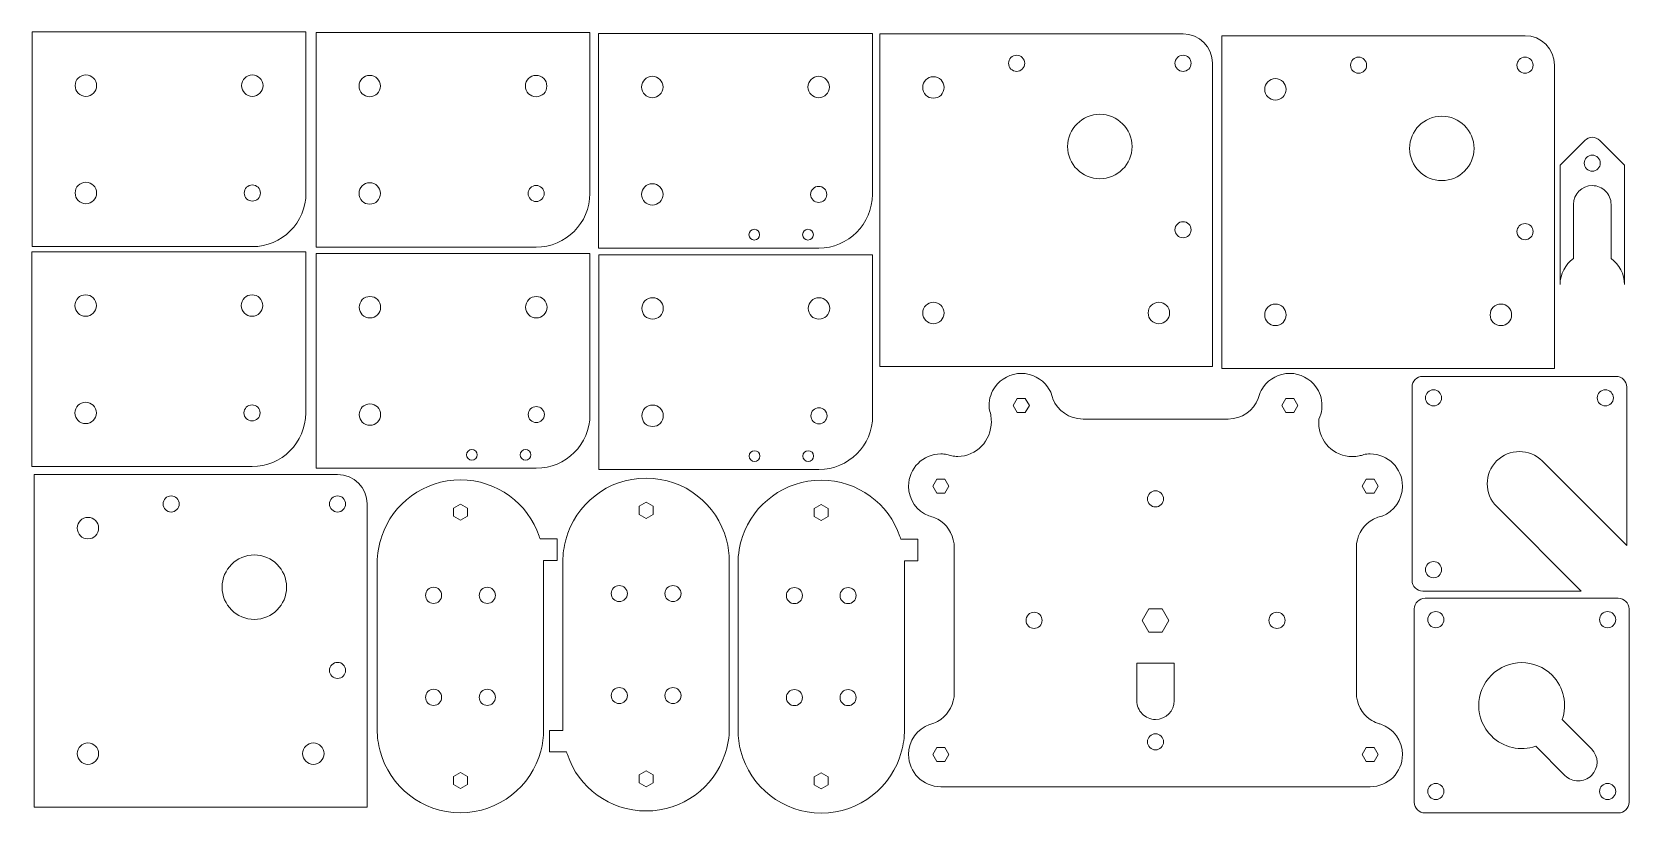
# Model space of a CAD drawing. Header units: inches. Extents: x 1 to 299, y -147 to -2.
import ezdxf

# ---------------------------------------------------------------- set-up
doc = ezdxf.new("R2010")
doc.units = ezdxf.units.IN
doc.header["$MEASUREMENT"] = 0
doc.layers.add('Layer 1', color=7, linetype='Continuous')

# ---------------------------------------------------------------- blocks, each defined once
blk = doc.blocks.new('block 2')
at = {"layer": 'Layer 1', "lineweight": 0}
for points in [[(186.35, -69.9), (184.85, -69.9), (184.1, -71.2), (184.85, -72.5), (186.35, -72.5), (187.1, -71.2), (186.35, -69.9)], [(236.36, -69.9), (234.86, -69.9), (234.11, -71.2), (234.86, -72.5), (236.36, -72.5), (237.11, -71.2), (236.36, -69.9)], [(171.36, -84.9), (169.85, -84.9), (169.1, -86.2), (169.85, -87.5), (171.36, -87.5), (172.1, -86.2), (171.36, -84.9)], [(251.35, -84.9), (249.85, -84.9), (249.1, -86.2), (249.85, -87.5), (251.35, -87.5), (252.1, -86.2), (251.35, -84.9)], [(209.35, -109.04), (211.85, -109.04), (213.1, -111.2), (211.85, -113.37), (209.35, -113.37), (208.1, -111.2), (209.35, -109.04)], [(171.36, -134.9), (169.86, -134.9), (169.11, -136.21), (169.86, -137.5), (171.36, -137.5), (172.1, -136.21), (171.36, -134.9)], [(251.35, -134.9), (249.85, -134.9), (249.1, -136.21), (249.85, -137.5), (251.35, -137.5), (252.1, -136.21), (251.35, -134.9)]]:
    blk.add_lwpolyline(points, dxfattribs=at)
for points, knots in [([(252.57, -130.53), (252.35, -130.48), (252.15, -130.42), (251.95, -130.35), (251.47, -130.19), (251.02, -129.96), (250.6, -129.67), (249.05, -128.6), (248.02, -126.75), (248.02, -124.66), (248.02, -124.66), (248.02, -97.66), (248.02, -97.66), (248.02, -95.61), (249.04, -93.81), (250.6, -92.72), (250.98, -92.47), (251.38, -92.25), (251.8, -92.08), (252.12, -91.96), (252.45, -91.85), (252.79, -91.79), (252.8, -91.78), (252.8, -91.78), (252.81, -91.78), (255.03, -90.91), (256.61, -88.74), (256.61, -86.2), (256.61, -82.89), (253.92, -80.2), (250.6, -80.2), (250.19, -80.2), (249.79, -80.24), (249.39, -80.33), (249.12, -80.43), (248.83, -80.51), (248.53, -80.57), (248.53, -80.57), (248.52, -80.57), (248.52, -80.57), (248.12, -80.66), (247.7, -80.7), (247.27, -80.7), (243.81, -80.7), (241.02, -77.89), (241.02, -74.43), (241.02, -74.18), (241.03, -73.94), (241.06, -73.7), (241.32, -73.13), (241.5, -72.51), (241.57, -71.85), (241.59, -71.64), (241.61, -71.42), (241.61, -71.2), (241.61, -69.89), (241.19, -68.68), (240.48, -67.7), (239.39, -66.19), (237.61, -65.2), (235.6, -65.2), (233.6, -65.2), (231.82, -66.19), (230.74, -67.7), (230.42, -68.14), (230.16, -68.62), (229.97, -69.14), (229.92, -69.39), (229.84, -69.64), (229.75, -69.88), (228.92, -72.11), (226.71, -73.7), (224.11, -73.7), (224.11, -73.7), (197.11, -73.7), (197.11, -73.7), (194.52, -73.7), (192.31, -72.12), (191.47, -69.92), (191.47, -69.91), (191.47, -69.91), (191.47, -69.91), (191.37, -69.65), (191.29, -69.38), (191.23, -69.1), (191.23, -69.1), (191.23, -69.1), (191.23, -69.09), (191.04, -68.59), (190.78, -68.13), (190.48, -67.7), (189.39, -66.19), (187.61, -65.2), (185.61, -65.2), (183.6, -65.2), (181.82, -66.19), (180.73, -67.7), (180.02, -68.68), (179.6, -69.89), (179.6, -71.2), (179.6, -71.47), (179.62, -71.72), (179.66, -71.98), (179.8, -72.38), (179.89, -72.79), (179.95, -73.22), (180, -73.53), (180.02, -73.84), (180.02, -74.16), (180.02, -77.75), (177.22, -80.66), (173.77, -80.66), (173.38, -80.66), (173, -80.63), (172.63, -80.55), (172.33, -80.5), (172.04, -80.42), (171.76, -80.31), (171.39, -80.24), (171, -80.2), (170.61, -80.2), (167.29, -80.2), (164.6, -82.89), (164.6, -86.2), (164.6, -88.72), (166.15, -90.87), (168.35, -91.76), (168.74, -91.83), (169.11, -91.94), (169.47, -92.09), (169.87, -92.26), (170.25, -92.47), (170.61, -92.73), (172.12, -93.81), (173.11, -95.63), (173.11, -97.68), (173.11, -97.68), (173.11, -124.7), (173.11, -124.7), (173.11, -126.75), (172.12, -128.55), (170.61, -129.64), (170.2, -129.93), (169.75, -130.17), (169.28, -130.35), (169.04, -130.44), (168.79, -130.51), (168.53, -130.57), (166.24, -131.41), (164.6, -133.62), (164.6, -136.2), (164.6, -139.51), (167.29, -142.2), (170.61, -142.2), (170.61, -142.2), (250.6, -142.2), (250.6, -142.2), (253.92, -142.2), (256.61, -139.51), (256.61, -136.2), (256.61, -133.57), (254.92, -131.34), (252.57, -130.53)], [0, 0, 0, 0, 1, 1, 1, 2, 2, 2, 3, 3, 3, 4, 4, 4, 5, 5, 5, 6, 6, 6, 7, 7, 7, 8, 8, 8, 9, 9, 9, 10, 10, 10, 11, 11, 11, 12, 12, 12, 13, 13, 13, 14, 14, 14, 15, 15, 15, 16, 16, 16, 17, 17, 17, 18, 18, 18, 19, 19, 19, 20, 20, 20, 21, 21, 21, 22, 22, 22, 23, 23, 23, 24, 24, 24, 25, 25, 25, 26, 26, 26, 27, 27, 27, 28, 28, 28, 29, 29, 29, 30, 30, 30, 31, 31, 31, 32, 32, 32, 33, 33, 33, 34, 34, 34, 35, 35, 35, 36, 36, 36, 37, 37, 37, 38, 38, 38, 39, 39, 39, 40, 40, 40, 41, 41, 41, 42, 42, 42, 43, 43, 43, 44, 44, 44, 45, 45, 45, 46, 46, 46, 47, 47, 47, 48, 48, 48, 49, 49, 49, 50, 50, 50, 51, 51, 51, 52, 52, 52, 53, 53, 53, 54, 54, 54, 54]), ([(211.67, -87.52), (211.08, -86.93), (210.13, -86.93), (209.55, -87.52), (208.96, -88.1), (208.96, -89.05), (209.55, -89.64), (210.13, -90.22), (211.08, -90.22), (211.67, -89.64), (212.25, -89.05), (212.25, -88.1), (211.67, -87.52)], [0, 0, 0, 0, 1, 1, 1, 2, 2, 2, 3, 3, 3, 4, 4, 4, 4]), ([(189.04, -112.26), (188.45, -112.85), (187.5, -112.85), (186.92, -112.26), (186.33, -111.68), (186.33, -110.73), (186.92, -110.14), (187.5, -109.56), (188.45, -109.56), (189.04, -110.14), (189.62, -110.73), (189.62, -111.68), (189.04, -112.26)], [0, 0, 0, 0, 1, 1, 1, 2, 2, 2, 3, 3, 3, 4, 4, 4, 4]), ([(234.29, -110.14), (233.71, -109.56), (232.76, -109.56), (232.17, -110.14), (231.59, -110.73), (231.59, -111.68), (232.17, -112.26), (232.76, -112.85), (233.71, -112.85), (234.29, -112.26), (234.88, -111.68), (234.88, -110.73), (234.29, -110.14)], [0, 0, 0, 0, 1, 1, 1, 2, 2, 2, 3, 3, 3, 4, 4, 4, 4]), ([(211.11, -119.2), (211.11, -119.2), (207.11, -119.2), (207.11, -119.2), (207.11, -119.2), (207.11, -126.16), (207.11, -126.16), (207.11, -127.13), (207.5, -128), (208.13, -128.63), (208.77, -129.27), (209.64, -129.66), (210.61, -129.66), (212.54, -129.66), (214.11, -128.09), (214.11, -126.16), (214.11, -126.16), (214.11, -119.2), (214.11, -119.2), (214.11, -119.2), (211.11, -119.2), (211.11, -119.2)], [0, 0, 0, 0, 1, 1, 1, 2, 2, 2, 3, 3, 3, 4, 4, 4, 5, 5, 5, 6, 6, 6, 7, 7, 7, 7]), ([(211.67, -132.77), (211.08, -132.18), (210.13, -132.18), (209.55, -132.77), (208.96, -133.36), (208.96, -134.3), (209.55, -134.89), (210.13, -135.48), (211.08, -135.48), (211.67, -134.89), (212.25, -134.3), (212.25, -133.36), (211.67, -132.77)], [0, 0, 0, 0, 1, 1, 1, 2, 2, 2, 3, 3, 3, 4, 4, 4, 4])]:
    blk.add_open_spline(points, degree=3, knots=knots, dxfattribs=at)

msp = doc.modelspace()

# ---------------------------------------------------------------- linework, layer by layer
at = {"layer": 'Layer 1', "lineweight": 0}
for points in [[(117.01, -91.46), (115.71, -92.21), (114.41, -91.46), (114.41, -89.96), (115.71, -89.21), (117.01, -89.96), (117.01, -91.46)], [(79.82, -90.29), (81.12, -89.54), (82.42, -90.29), (82.42, -91.79), (81.12, -92.54), (79.82, -91.79), (79.82, -90.29)], [(147.03, -90.34), (148.33, -89.59), (149.63, -90.34), (149.63, -91.84), (148.33, -92.59), (147.03, -91.84), (147.03, -90.34)], [(79.82, -140.29), (81.12, -139.54), (82.42, -140.29), (82.42, -141.79), (81.12, -142.54), (79.82, -141.79), (79.82, -140.29)], [(117.01, -141.46), (115.71, -142.21), (114.41, -141.46), (114.41, -139.96), (115.71, -139.21), (117.01, -139.96), (117.01, -141.46)], [(147.03, -140.34), (148.33, -139.59), (149.63, -140.34), (149.63, -141.84), (148.33, -142.59), (147.03, -141.84), (147.03, -140.34)]]:
    msp.add_lwpolyline(points, dxfattribs=at)
for points, knots in [([(52.34, -1.6), (52.34, -1.6), (52.34, -31.6), (52.34, -31.6), (52.34, -37.12), (47.87, -41.59), (42.35, -41.59), (42.35, -41.59), (1.35, -41.59), (1.35, -41.59), (1.35, -41.59), (1.35, -1.6), (1.35, -1.6), (1.35, -1.6), (52.34, -1.6), (52.34, -1.6)], [0, 0, 0, 0, 1, 1, 1, 2, 2, 2, 3, 3, 3, 4, 4, 4, 5, 5, 5, 5]), ([(105.22, -1.69), (105.22, -1.69), (105.22, -31.69), (105.22, -31.69), (105.22, -37.21), (100.74, -41.68), (95.22, -41.68), (95.22, -41.68), (54.22, -41.68), (54.22, -41.68), (54.22, -41.68), (54.22, -1.69), (54.22, -1.69), (54.22, -1.69), (105.22, -1.69), (105.22, -1.69)], [0, 0, 0, 0, 1, 1, 1, 2, 2, 2, 3, 3, 3, 4, 4, 4, 5, 5, 5, 5]), ([(157.86, -1.86), (157.86, -1.86), (157.86, -31.86), (157.86, -31.86), (157.86, -37.38), (153.38, -41.86), (147.86, -41.86), (147.86, -41.86), (106.86, -41.86), (106.86, -41.86), (106.86, -41.86), (106.86, -1.86), (106.86, -1.86), (106.86, -1.86), (157.86, -1.86), (157.86, -1.86)], [0, 0, 0, 0, 1, 1, 1, 2, 2, 2, 3, 3, 3, 4, 4, 4, 5, 5, 5, 5]), ([(221.23, -7.44), (221.23, -7.44), (221.23, -63.94), (221.23, -63.94), (221.23, -63.94), (159.23, -63.94), (159.23, -63.94), (159.23, -63.94), (159.23, -1.94), (159.23, -1.94), (159.23, -1.94), (215.73, -1.94), (215.73, -1.94), (218.77, -1.94), (221.23, -4.4), (221.23, -7.44)], [0, 0, 0, 0, 1, 1, 1, 2, 2, 2, 3, 3, 3, 4, 4, 4, 5, 5, 5, 5]), ([(284.94, -7.79), (284.94, -7.79), (284.94, -64.29), (284.94, -64.29), (284.94, -64.29), (222.94, -64.29), (222.94, -64.29), (222.94, -64.29), (222.94, -2.29), (222.94, -2.29), (222.94, -2.29), (279.44, -2.29), (279.44, -2.29), (282.48, -2.29), (284.94, -4.75), (284.94, -7.79)], [0, 0, 0, 0, 1, 1, 1, 2, 2, 2, 3, 3, 3, 4, 4, 4, 5, 5, 5, 5]), ([(186.23, -7.44), (186.23, -8.27), (185.56, -8.94), (184.73, -8.94), (183.91, -8.94), (183.23, -8.27), (183.23, -7.44), (183.23, -6.61), (183.91, -5.94), (184.73, -5.94), (185.56, -5.94), (186.23, -6.61), (186.23, -7.44)], [0, 0, 0, 0, 1, 1, 1, 2, 2, 2, 3, 3, 3, 4, 4, 4, 4]), ([(217.23, -7.44), (217.23, -8.27), (216.56, -8.94), (215.73, -8.94), (214.91, -8.94), (214.23, -8.27), (214.23, -7.44), (214.23, -6.61), (214.91, -5.94), (215.73, -5.94), (216.56, -5.94), (217.23, -6.61), (217.23, -7.44)], [0, 0, 0, 0, 1, 1, 1, 2, 2, 2, 3, 3, 3, 4, 4, 4, 4]), ([(249.94, -7.79), (249.94, -8.62), (249.27, -9.29), (248.44, -9.29), (247.61, -9.29), (246.94, -8.62), (246.94, -7.79), (246.94, -6.96), (247.61, -6.29), (248.44, -6.29), (249.27, -6.29), (249.94, -6.96), (249.94, -7.79)], [0, 0, 0, 0, 1, 1, 1, 2, 2, 2, 3, 3, 3, 4, 4, 4, 4]), ([(280.94, -7.79), (280.94, -8.62), (280.27, -9.29), (279.44, -9.29), (278.61, -9.29), (277.94, -8.62), (277.94, -7.79), (277.94, -6.96), (278.61, -6.29), (279.44, -6.29), (280.27, -6.29), (280.94, -6.96), (280.94, -7.79)], [0, 0, 0, 0, 1, 1, 1, 2, 2, 2, 3, 3, 3, 4, 4, 4, 4]), ([(13.34, -11.59), (13.34, -12.7), (12.45, -13.59), (11.34, -13.59), (10.24, -13.59), (9.34, -12.7), (9.34, -11.59), (9.34, -10.49), (10.24, -9.59), (11.34, -9.59), (12.45, -9.59), (13.34, -10.49), (13.34, -11.59)], [0, 0, 0, 0, 1, 1, 1, 2, 2, 2, 3, 3, 3, 4, 4, 4, 4]), ([(44.34, -11.59), (44.34, -12.7), (43.45, -13.59), (42.34, -13.59), (41.24, -13.59), (40.34, -12.7), (40.34, -11.59), (40.34, -10.49), (41.24, -9.59), (42.34, -9.59), (43.45, -9.59), (44.34, -10.49), (44.34, -11.59)], [0, 0, 0, 0, 1, 1, 1, 2, 2, 2, 3, 3, 3, 4, 4, 4, 4]), ([(66.22, -11.68), (66.22, -12.79), (65.32, -13.68), (64.22, -13.68), (63.11, -13.68), (62.22, -12.79), (62.22, -11.68), (62.22, -10.58), (63.11, -9.68), (64.22, -9.68), (65.32, -9.68), (66.22, -10.58), (66.22, -11.68)], [0, 0, 0, 0, 1, 1, 1, 2, 2, 2, 3, 3, 3, 4, 4, 4, 4]), ([(97.22, -11.68), (97.22, -12.79), (96.32, -13.68), (95.22, -13.68), (94.11, -13.68), (93.22, -12.79), (93.22, -11.68), (93.22, -10.58), (94.11, -9.68), (95.22, -9.68), (96.32, -9.68), (97.22, -10.58), (97.22, -11.68)], [0, 0, 0, 0, 1, 1, 1, 2, 2, 2, 3, 3, 3, 4, 4, 4, 4]), ([(118.86, -11.86), (118.86, -12.97), (117.96, -13.86), (116.86, -13.86), (115.75, -13.86), (114.86, -12.97), (114.86, -11.86), (114.86, -10.76), (115.75, -9.86), (116.86, -9.86), (117.96, -9.86), (118.86, -10.76), (118.86, -11.86)], [0, 0, 0, 0, 1, 1, 1, 2, 2, 2, 3, 3, 3, 4, 4, 4, 4]), ([(149.86, -11.86), (149.86, -12.97), (148.96, -13.86), (147.86, -13.86), (146.75, -13.86), (145.86, -12.97), (145.86, -11.86), (145.86, -10.76), (146.75, -9.86), (147.86, -9.86), (148.96, -9.86), (149.86, -10.76), (149.86, -11.86)], [0, 0, 0, 0, 1, 1, 1, 2, 2, 2, 3, 3, 3, 4, 4, 4, 4]), ([(171.23, -11.94), (171.23, -13.04), (170.34, -13.94), (169.23, -13.94), (168.13, -13.94), (167.23, -13.04), (167.23, -11.94), (167.23, -10.83), (168.13, -9.94), (169.23, -9.94), (170.34, -9.94), (171.23, -10.83), (171.23, -11.94)], [0, 0, 0, 0, 1, 1, 1, 2, 2, 2, 3, 3, 3, 4, 4, 4, 4]), ([(234.94, -12.29), (234.94, -13.4), (234.05, -14.29), (232.94, -14.29), (231.84, -14.29), (230.94, -13.4), (230.94, -12.29), (230.94, -11.19), (231.84, -10.29), (232.94, -10.29), (234.05, -10.29), (234.94, -11.19), (234.94, -12.29)], [0, 0, 0, 0, 1, 1, 1, 2, 2, 2, 3, 3, 3, 4, 4, 4, 4]), ([(206.23, -22.94), (206.23, -26.25), (203.55, -28.94), (200.23, -28.94), (196.92, -28.94), (194.23, -26.25), (194.23, -22.94), (194.23, -19.63), (196.92, -16.94), (200.23, -16.94), (203.55, -16.94), (206.23, -19.63), (206.23, -22.94)], [0, 0, 0, 0, 1, 1, 1, 2, 2, 2, 3, 3, 3, 4, 4, 4, 4]), ([(269.94, -23.29), (269.94, -26.61), (267.25, -29.29), (263.94, -29.29), (260.63, -29.29), (257.94, -26.61), (257.94, -23.29), (257.94, -19.98), (260.63, -17.29), (263.94, -17.29), (267.25, -17.29), (269.94, -19.98), (269.94, -23.29)], [0, 0, 0, 0, 1, 1, 1, 2, 2, 2, 3, 3, 3, 4, 4, 4, 4]), ([(288.47, -43.8), (288.47, -43.8), (288.47, -33.72), (288.47, -33.72), (288.47, -31.78), (290.04, -30.22), (291.97, -30.22), (292.94, -30.22), (293.81, -30.61), (294.45, -31.24), (295.08, -31.87), (295.47, -32.75), (295.47, -33.72), (295.47, -33.72), (295.47, -43.8), (295.47, -43.8), (296.99, -44.89), (297.97, -46.66), (297.97, -48.67), (297.97, -48.67), (297.97, -26.39), (297.97, -26.39), (297.97, -26.39), (293.39, -21.8), (293.39, -21.8), (292.6, -21.02), (291.33, -21.02), (290.56, -21.8), (290.56, -21.8), (285.97, -26.39), (285.97, -26.39), (285.97, -26.39), (285.97, -48.67), (285.97, -48.67), (285.97, -46.66), (286.96, -44.89), (288.47, -43.8)], [0, 0, 0, 0, 1, 1, 1, 2, 2, 2, 3, 3, 3, 4, 4, 4, 5, 5, 5, 6, 6, 6, 7, 7, 7, 8, 8, 8, 9, 9, 9, 10, 10, 10, 11, 11, 11, 12, 12, 12, 12]), ([(290.91, -24.98), (291.49, -24.4), (292.44, -24.4), (293.03, -24.98), (293.61, -25.57), (293.61, -26.52), (293.03, -27.1), (292.44, -27.69), (291.49, -27.69), (290.91, -27.1), (290.32, -26.52), (290.32, -25.57), (290.91, -24.98)], [0, 0, 0, 0, 1, 1, 1, 2, 2, 2, 3, 3, 3, 4, 4, 4, 4]), ([(13.34, -31.59), (13.34, -32.7), (12.45, -33.59), (11.34, -33.59), (10.24, -33.59), (9.34, -32.7), (9.34, -31.59), (9.34, -30.49), (10.24, -29.59), (11.34, -29.59), (12.45, -29.59), (13.34, -30.49), (13.34, -31.59)], [0, 0, 0, 0, 1, 1, 1, 2, 2, 2, 3, 3, 3, 4, 4, 4, 4]), ([(66.22, -31.68), (66.22, -32.79), (65.32, -33.68), (64.22, -33.68), (63.11, -33.68), (62.22, -32.79), (62.22, -31.68), (62.22, -30.58), (63.11, -29.68), (64.22, -29.68), (65.32, -29.68), (66.22, -30.58), (66.22, -31.68)], [0, 0, 0, 0, 1, 1, 1, 2, 2, 2, 3, 3, 3, 4, 4, 4, 4]), ([(43.85, -31.6), (43.85, -32.42), (43.17, -33.1), (42.35, -33.1), (41.52, -33.1), (40.85, -32.42), (40.85, -31.6), (40.85, -30.77), (41.52, -30.1), (42.35, -30.1), (43.17, -30.1), (43.85, -30.77), (43.85, -31.6)], [0, 0, 0, 0, 1, 1, 1, 2, 2, 2, 3, 3, 3, 4, 4, 4, 4]), ([(96.72, -31.69), (96.72, -32.51), (96.05, -33.19), (95.22, -33.19), (94.39, -33.19), (93.72, -32.51), (93.72, -31.69), (93.72, -30.86), (94.39, -30.19), (95.22, -30.19), (96.05, -30.19), (96.72, -30.86), (96.72, -31.69)], [0, 0, 0, 0, 1, 1, 1, 2, 2, 2, 3, 3, 3, 4, 4, 4, 4]), ([(118.86, -31.86), (118.86, -32.97), (117.96, -33.86), (116.86, -33.86), (115.75, -33.86), (114.86, -32.97), (114.86, -31.86), (114.86, -30.76), (115.75, -29.86), (116.86, -29.86), (117.96, -29.86), (118.86, -30.76), (118.86, -31.86)], [0, 0, 0, 0, 1, 1, 1, 2, 2, 2, 3, 3, 3, 4, 4, 4, 4]), ([(149.36, -31.86), (149.36, -32.69), (148.69, -33.36), (147.86, -33.36), (147.03, -33.36), (146.36, -32.69), (146.36, -31.86), (146.36, -31.03), (147.03, -30.36), (147.86, -30.36), (148.69, -30.36), (149.36, -31.03), (149.36, -31.86)], [0, 0, 0, 0, 1, 1, 1, 2, 2, 2, 3, 3, 3, 4, 4, 4, 4]), ([(134.86, -39.36), (134.86, -39.92), (135.3, -40.36), (135.86, -40.36), (136.41, -40.36), (136.86, -39.92), (136.86, -39.36), (136.86, -38.81), (136.41, -38.36), (135.86, -38.36), (135.3, -38.36), (134.86, -38.81), (134.86, -39.36)], [0, 0, 0, 0, 1, 1, 1, 2, 2, 2, 3, 3, 3, 4, 4, 4, 4]), ([(144.86, -39.36), (144.86, -39.92), (145.3, -40.36), (145.86, -40.36), (146.41, -40.36), (146.86, -39.92), (146.86, -39.36), (146.86, -38.81), (146.41, -38.36), (145.86, -38.36), (145.3, -38.36), (144.86, -38.81), (144.86, -39.36)], [0, 0, 0, 0, 1, 1, 1, 2, 2, 2, 3, 3, 3, 4, 4, 4, 4]), ([(217.23, -38.44), (217.23, -39.27), (216.56, -39.94), (215.73, -39.94), (214.91, -39.94), (214.23, -39.27), (214.23, -38.44), (214.23, -37.61), (214.91, -36.94), (215.73, -36.94), (216.56, -36.94), (217.23, -37.61), (217.23, -38.44)], [0, 0, 0, 0, 1, 1, 1, 2, 2, 2, 3, 3, 3, 4, 4, 4, 4]), ([(280.94, -38.79), (280.94, -39.62), (280.27, -40.29), (279.44, -40.29), (278.61, -40.29), (277.94, -39.62), (277.94, -38.79), (277.94, -37.96), (278.61, -37.29), (279.44, -37.29), (280.27, -37.29), (280.94, -37.96), (280.94, -38.79)], [0, 0, 0, 0, 1, 1, 1, 2, 2, 2, 3, 3, 3, 4, 4, 4, 4]), ([(52.29, -42.56), (52.29, -42.56), (52.29, -72.56), (52.29, -72.56), (52.29, -78.08), (47.81, -82.56), (42.29, -82.56), (42.29, -82.56), (1.29, -82.56), (1.29, -82.56), (1.29, -82.56), (1.29, -42.56), (1.29, -42.56), (1.29, -42.56), (52.29, -42.56), (52.29, -42.56)], [0, 0, 0, 0, 1, 1, 1, 2, 2, 2, 3, 3, 3, 4, 4, 4, 5, 5, 5, 5]), ([(105.25, -42.87), (105.25, -42.87), (105.25, -72.87), (105.25, -72.87), (105.25, -78.39), (100.78, -82.87), (95.25, -82.87), (95.25, -82.87), (54.25, -82.87), (54.25, -82.87), (54.25, -82.87), (54.25, -42.87), (54.25, -42.87), (54.25, -42.87), (105.25, -42.87), (105.25, -42.87)], [0, 0, 0, 0, 1, 1, 1, 2, 2, 2, 3, 3, 3, 4, 4, 4, 5, 5, 5, 5]), ([(157.91, -43.1), (157.91, -43.1), (157.91, -73.1), (157.91, -73.1), (157.91, -78.62), (153.43, -83.1), (147.91, -83.1), (147.91, -83.1), (106.91, -83.1), (106.91, -83.1), (106.91, -83.1), (106.91, -43.1), (106.91, -43.1), (106.91, -43.1), (157.91, -43.1), (157.91, -43.1)], [0, 0, 0, 0, 1, 1, 1, 2, 2, 2, 3, 3, 3, 4, 4, 4, 5, 5, 5, 5]), ([(13.29, -52.56), (13.29, -53.66), (12.39, -54.56), (11.29, -54.56), (10.18, -54.56), (9.29, -53.66), (9.29, -52.56), (9.29, -51.45), (10.18, -50.56), (11.29, -50.56), (12.39, -50.56), (13.29, -51.45), (13.29, -52.56)], [0, 0, 0, 0, 1, 1, 1, 2, 2, 2, 3, 3, 3, 4, 4, 4, 4]), ([(44.29, -52.56), (44.29, -53.66), (43.39, -54.56), (42.29, -54.56), (41.18, -54.56), (40.29, -53.66), (40.29, -52.56), (40.29, -51.45), (41.18, -50.56), (42.29, -50.56), (43.39, -50.56), (44.29, -51.45), (44.29, -52.56)], [0, 0, 0, 0, 1, 1, 1, 2, 2, 2, 3, 3, 3, 4, 4, 4, 4]), ([(66.25, -52.87), (66.25, -53.97), (65.36, -54.87), (64.25, -54.87), (63.15, -54.87), (62.25, -53.97), (62.25, -52.87), (62.25, -51.76), (63.15, -50.87), (64.25, -50.87), (65.36, -50.87), (66.25, -51.76), (66.25, -52.87)], [0, 0, 0, 0, 1, 1, 1, 2, 2, 2, 3, 3, 3, 4, 4, 4, 4]), ([(97.25, -52.87), (97.25, -53.97), (96.36, -54.87), (95.25, -54.87), (94.15, -54.87), (93.25, -53.97), (93.25, -52.87), (93.25, -51.76), (94.15, -50.87), (95.25, -50.87), (96.36, -50.87), (97.25, -51.76), (97.25, -52.87)], [0, 0, 0, 0, 1, 1, 1, 2, 2, 2, 3, 3, 3, 4, 4, 4, 4]), ([(118.91, -53.1), (118.91, -54.2), (118.01, -55.1), (116.91, -55.1), (115.8, -55.1), (114.91, -54.2), (114.91, -53.1), (114.91, -51.99), (115.8, -51.1), (116.91, -51.1), (118.01, -51.1), (118.91, -51.99), (118.91, -53.1)], [0, 0, 0, 0, 1, 1, 1, 2, 2, 2, 3, 3, 3, 4, 4, 4, 4]), ([(149.91, -53.1), (149.91, -54.2), (149.01, -55.1), (147.91, -55.1), (146.8, -55.1), (145.91, -54.2), (145.91, -53.1), (145.91, -51.99), (146.8, -51.1), (147.91, -51.1), (149.01, -51.1), (149.91, -51.99), (149.91, -53.1)], [0, 0, 0, 0, 1, 1, 1, 2, 2, 2, 3, 3, 3, 4, 4, 4, 4]), ([(171.23, -53.94), (171.23, -55.04), (170.34, -55.94), (169.23, -55.94), (168.13, -55.94), (167.23, -55.04), (167.23, -53.94), (167.23, -52.84), (168.13, -51.94), (169.23, -51.94), (170.34, -51.94), (171.23, -52.84), (171.23, -53.94)], [0, 0, 0, 0, 1, 1, 1, 2, 2, 2, 3, 3, 3, 4, 4, 4, 4]), ([(213.23, -53.94), (213.23, -55.04), (212.34, -55.94), (211.23, -55.94), (210.13, -55.94), (209.23, -55.04), (209.23, -53.94), (209.23, -52.84), (210.13, -51.94), (211.23, -51.94), (212.34, -51.94), (213.23, -52.84), (213.23, -53.94)], [0, 0, 0, 0, 1, 1, 1, 2, 2, 2, 3, 3, 3, 4, 4, 4, 4]), ([(234.94, -54.29), (234.94, -55.4), (234.05, -56.29), (232.94, -56.29), (231.84, -56.29), (230.94, -55.4), (230.94, -54.29), (230.94, -53.19), (231.84, -52.29), (232.94, -52.29), (234.05, -52.29), (234.94, -53.19), (234.94, -54.29)], [0, 0, 0, 0, 1, 1, 1, 2, 2, 2, 3, 3, 3, 4, 4, 4, 4]), ([(276.94, -54.29), (276.94, -55.4), (276.05, -56.29), (274.94, -56.29), (273.84, -56.29), (272.94, -55.4), (272.94, -54.29), (272.94, -53.19), (273.84, -52.29), (274.94, -52.29), (276.05, -52.29), (276.94, -53.19), (276.94, -54.29)], [0, 0, 0, 0, 1, 1, 1, 2, 2, 2, 3, 3, 3, 4, 4, 4, 4]), ([(296.4, -65.76), (296.4, -65.76), (260.4, -65.76), (260.4, -65.76), (259.29, -65.76), (258.4, -66.65), (258.4, -67.75), (258.4, -67.75), (258.4, -103.76), (258.4, -103.76), (258.4, -104.86), (259.29, -105.76), (260.4, -105.76), (260.4, -105.76), (289.91, -105.76), (289.91, -105.76), (289.91, -105.76), (274.16, -90), (274.16, -90), (271.81, -87.66), (271.81, -83.86), (274.15, -81.51), (276.5, -79.17), (280.3, -79.17), (282.64, -81.51), (282.64, -81.51), (298.4, -97.27), (298.4, -97.27), (298.4, -97.27), (298.4, -67.76), (298.4, -67.76), (298.4, -66.65), (297.5, -65.75), (296.4, -65.76)], [0, 0, 0, 0, 1, 1, 1, 2, 2, 2, 3, 3, 3, 4, 4, 4, 5, 5, 5, 6, 6, 6, 7, 7, 7, 8, 8, 8, 9, 9, 9, 10, 10, 10, 11, 11, 11, 11]), ([(263.9, -69.76), (263.9, -70.59), (263.23, -71.26), (262.4, -71.26), (261.57, -71.25), (260.9, -70.58), (260.9, -69.76), (260.9, -68.93), (261.57, -68.26), (262.4, -68.26), (263.23, -68.26), (263.9, -68.93), (263.9, -69.76)], [0, 0, 0, 0, 1, 1, 1, 2, 2, 2, 3, 3, 3, 4, 4, 4, 4]), ([(295.9, -69.76), (295.9, -70.59), (295.23, -71.26), (294.4, -71.26), (293.57, -71.26), (292.9, -70.58), (292.9, -69.76), (292.9, -68.93), (293.57, -68.26), (294.4, -68.26), (295.23, -68.26), (295.9, -68.93), (295.9, -69.76)], [0, 0, 0, 0, 1, 1, 1, 2, 2, 2, 3, 3, 3, 4, 4, 4, 4]), ([(13.29, -72.56), (13.29, -73.66), (12.39, -74.56), (11.29, -74.56), (10.18, -74.56), (9.29, -73.66), (9.29, -72.56), (9.29, -71.45), (10.18, -70.56), (11.29, -70.56), (12.39, -70.56), (13.29, -71.45), (13.29, -72.56)], [0, 0, 0, 0, 1, 1, 1, 2, 2, 2, 3, 3, 3, 4, 4, 4, 4]), ([(43.79, -72.56), (43.79, -73.38), (43.12, -74.06), (42.29, -74.06), (41.46, -74.06), (40.79, -73.38), (40.79, -72.56), (40.79, -71.73), (41.46, -71.06), (42.29, -71.06), (43.12, -71.06), (43.79, -71.73), (43.79, -72.56)], [0, 0, 0, 0, 1, 1, 1, 2, 2, 2, 3, 3, 3, 4, 4, 4, 4]), ([(66.25, -72.87), (66.25, -73.97), (65.36, -74.87), (64.25, -74.87), (63.15, -74.87), (62.25, -73.97), (62.25, -72.87), (62.25, -71.76), (63.15, -70.87), (64.25, -70.87), (65.36, -70.87), (66.25, -71.76), (66.25, -72.87)], [0, 0, 0, 0, 1, 1, 1, 2, 2, 2, 3, 3, 3, 4, 4, 4, 4]), ([(96.75, -72.87), (96.75, -73.7), (96.08, -74.37), (95.25, -74.37), (94.43, -74.37), (93.75, -73.7), (93.75, -72.87), (93.75, -72.04), (94.43, -71.37), (95.25, -71.37), (96.08, -71.37), (96.75, -72.04), (96.75, -72.87)], [0, 0, 0, 0, 1, 1, 1, 2, 2, 2, 3, 3, 3, 4, 4, 4, 4]), ([(118.91, -73.1), (118.91, -74.2), (118.01, -75.1), (116.91, -75.1), (115.8, -75.1), (114.91, -74.2), (114.91, -73.1), (114.91, -71.99), (115.8, -71.1), (116.91, -71.1), (118.01, -71.1), (118.91, -71.99), (118.91, -73.1)], [0, 0, 0, 0, 1, 1, 1, 2, 2, 2, 3, 3, 3, 4, 4, 4, 4]), ([(149.41, -73.1), (149.41, -73.93), (148.74, -74.6), (147.91, -74.6), (147.08, -74.6), (146.41, -73.93), (146.41, -73.1), (146.41, -72.27), (147.08, -71.6), (147.91, -71.6), (148.74, -71.6), (149.41, -72.27), (149.41, -73.1)], [0, 0, 0, 0, 1, 1, 1, 2, 2, 2, 3, 3, 3, 4, 4, 4, 4]), ([(82.25, -80.37), (82.25, -80.92), (82.7, -81.37), (83.25, -81.37), (83.8, -81.37), (84.25, -80.92), (84.25, -80.37), (84.25, -79.82), (83.8, -79.37), (83.25, -79.37), (82.7, -79.37), (82.25, -79.82), (82.25, -80.37)], [0, 0, 0, 0, 1, 1, 1, 2, 2, 2, 3, 3, 3, 4, 4, 4, 4]), ([(92.25, -80.37), (92.25, -80.92), (92.7, -81.37), (93.25, -81.37), (93.8, -81.37), (94.25, -80.92), (94.25, -80.37), (94.25, -79.82), (93.8, -79.37), (93.25, -79.37), (92.7, -79.37), (92.25, -79.82), (92.25, -80.37)], [0, 0, 0, 0, 1, 1, 1, 2, 2, 2, 3, 3, 3, 4, 4, 4, 4]), ([(134.91, -80.6), (134.91, -81.15), (135.35, -81.6), (135.91, -81.6), (136.46, -81.6), (136.91, -81.15), (136.91, -80.6), (136.91, -80.05), (136.46, -79.6), (135.91, -79.6), (135.35, -79.6), (134.91, -80.05), (134.91, -80.6)], [0, 0, 0, 0, 1, 1, 1, 2, 2, 2, 3, 3, 3, 4, 4, 4, 4]), ([(144.91, -80.6), (144.91, -81.15), (145.35, -81.6), (145.91, -81.6), (146.46, -81.6), (146.91, -81.15), (146.91, -80.6), (146.91, -80.05), (146.46, -79.6), (145.91, -79.6), (145.35, -79.6), (144.91, -80.05), (144.91, -80.6)], [0, 0, 0, 0, 1, 1, 1, 2, 2, 2, 3, 3, 3, 4, 4, 4, 4]), ([(63.72, -89.52), (63.72, -89.52), (63.72, -146.02), (63.72, -146.02), (63.72, -146.02), (1.72, -146.02), (1.72, -146.02), (1.72, -146.02), (1.72, -84.02), (1.72, -84.02), (1.72, -84.02), (58.22, -84.02), (58.22, -84.02), (61.26, -84.02), (63.72, -86.48), (63.72, -89.52)], [0, 0, 0, 0, 1, 1, 1, 2, 2, 2, 3, 3, 3, 4, 4, 4, 5, 5, 5, 5]), ([(81.12, -147.04), (73.94, -147.04), (67.91, -142.16), (66.14, -135.54), (65.8, -134.26), (65.62, -132.92), (65.62, -131.54), (65.62, -131.54), (65.62, -100.54), (65.62, -100.54), (65.62, -98.79), (65.91, -97.1), (66.45, -95.53), (68.53, -89.43), (74.31, -85.04), (81.12, -85.04), (87.93, -85.04), (93.71, -89.43), (95.79, -95.53), (95.85, -95.7), (95.9, -95.87), (95.96, -96.04), (95.96, -96.04), (99.12, -96.04), (99.12, -96.04), (99.12, -96.04), (99.12, -100.04), (99.12, -100.04), (99.12, -100.04), (96.61, -100.04), (96.61, -100.04), (96.62, -100.2), (96.62, -100.37), (96.62, -100.54), (96.62, -100.54), (96.62, -131.54), (96.62, -131.54), (96.62, -132.92), (96.44, -134.26), (96.1, -135.54), (94.33, -142.16), (88.3, -147.04), (81.12, -147.04)], [0, 0, 0, 0, 1, 1, 1, 2, 2, 2, 3, 3, 3, 4, 4, 4, 5, 5, 5, 6, 6, 6, 7, 7, 7, 8, 8, 8, 9, 9, 9, 10, 10, 10, 11, 11, 11, 12, 12, 12, 13, 13, 13, 14, 14, 14, 14]), ([(115.71, -84.71), (122.89, -84.71), (128.92, -89.59), (130.69, -96.21), (131.03, -97.49), (131.21, -98.83), (131.21, -100.21), (131.21, -100.21), (131.21, -131.21), (131.21, -131.21), (131.21, -132.96), (130.92, -134.64), (130.38, -136.21), (128.3, -142.32), (122.52, -146.71), (115.71, -146.71), (108.9, -146.71), (103.12, -142.32), (101.04, -136.21), (100.98, -136.05), (100.93, -135.88), (100.87, -135.71), (100.87, -135.71), (97.71, -135.71), (97.71, -135.71), (97.71, -135.71), (97.71, -131.71), (97.71, -131.71), (97.71, -131.71), (100.22, -131.71), (100.22, -131.71), (100.22, -131.55), (100.21, -131.38), (100.21, -131.21), (100.21, -131.21), (100.21, -100.21), (100.21, -100.21), (100.21, -98.83), (100.39, -97.49), (100.73, -96.21), (102.5, -89.59), (108.53, -84.71), (115.71, -84.71)], [0, 0, 0, 0, 1, 1, 1, 2, 2, 2, 3, 3, 3, 4, 4, 4, 5, 5, 5, 6, 6, 6, 7, 7, 7, 8, 8, 8, 9, 9, 9, 10, 10, 10, 11, 11, 11, 12, 12, 12, 13, 13, 13, 14, 14, 14, 14]), ([(148.33, -147.09), (141.15, -147.09), (135.12, -142.22), (133.35, -135.59), (133.01, -134.32), (132.83, -132.98), (132.83, -131.59), (132.83, -131.59), (132.83, -100.6), (132.83, -100.6), (132.83, -98.85), (133.12, -97.16), (133.66, -95.59), (135.74, -89.49), (141.52, -85.09), (148.33, -85.09), (155.14, -85.09), (160.92, -89.49), (163, -95.59), (163.06, -95.76), (163.11, -95.92), (163.17, -96.09), (163.17, -96.09), (166.33, -96.09), (166.33, -96.09), (166.33, -96.09), (166.33, -100.09), (166.33, -100.09), (166.33, -100.09), (163.82, -100.09), (163.82, -100.09), (163.82, -100.26), (163.83, -100.43), (163.83, -100.6), (163.83, -100.6), (163.83, -131.59), (163.83, -131.59), (163.83, -132.98), (163.65, -134.32), (163.31, -135.59), (161.54, -142.22), (155.51, -147.09), (148.33, -147.09)], [0, 0, 0, 0, 1, 1, 1, 2, 2, 2, 3, 3, 3, 4, 4, 4, 5, 5, 5, 6, 6, 6, 7, 7, 7, 8, 8, 8, 9, 9, 9, 10, 10, 10, 11, 11, 11, 12, 12, 12, 13, 13, 13, 14, 14, 14, 14]), ([(28.72, -89.52), (28.72, -90.35), (28.05, -91.02), (27.22, -91.02), (26.4, -91.02), (25.72, -90.35), (25.72, -89.52), (25.72, -88.69), (26.4, -88.02), (27.22, -88.02), (28.05, -88.02), (28.72, -88.69), (28.72, -89.52)], [0, 0, 0, 0, 1, 1, 1, 2, 2, 2, 3, 3, 3, 4, 4, 4, 4]), ([(59.72, -89.52), (59.72, -90.35), (59.05, -91.02), (58.22, -91.02), (57.4, -91.02), (56.72, -90.35), (56.72, -89.52), (56.72, -88.69), (57.4, -88.02), (58.22, -88.02), (59.05, -88.02), (59.72, -88.69), (59.72, -89.52)], [0, 0, 0, 0, 1, 1, 1, 2, 2, 2, 3, 3, 3, 4, 4, 4, 4]), ([(13.72, -94.02), (13.72, -95.13), (12.83, -96.02), (11.72, -96.02), (10.62, -96.02), (9.72, -95.13), (9.72, -94.02), (9.72, -92.92), (10.62, -92.02), (11.72, -92.02), (12.83, -92.02), (13.72, -92.92), (13.72, -94.02)], [0, 0, 0, 0, 1, 1, 1, 2, 2, 2, 3, 3, 3, 4, 4, 4, 4]), ([(48.72, -105.02), (48.72, -108.33), (46.04, -111.02), (42.72, -111.02), (39.41, -111.02), (36.72, -108.33), (36.72, -105.02), (36.72, -101.71), (39.41, -99.02), (42.72, -99.02), (46.04, -99.02), (48.72, -101.71), (48.72, -105.02)], [0, 0, 0, 0, 1, 1, 1, 2, 2, 2, 3, 3, 3, 4, 4, 4, 4]), ([(263.9, -101.76), (263.9, -102.59), (263.23, -103.26), (262.4, -103.26), (261.57, -103.26), (260.9, -102.58), (260.9, -101.76), (260.9, -100.93), (261.57, -100.26), (262.4, -100.26), (263.23, -100.26), (263.9, -100.93), (263.9, -101.76)], [0, 0, 0, 0, 1, 1, 1, 2, 2, 2, 3, 3, 3, 4, 4, 4, 4]), ([(76.12, -108.04), (75.29, -108.04), (74.62, -107.36), (74.62, -106.54), (74.62, -105.71), (75.29, -105.04), (76.12, -105.04), (76.95, -105.04), (77.62, -105.71), (77.62, -106.54), (77.62, -107.36), (76.95, -108.04), (76.12, -108.04)], [0, 0, 0, 0, 1, 1, 1, 2, 2, 2, 3, 3, 3, 4, 4, 4, 4]), ([(86.12, -108.04), (85.29, -108.04), (84.62, -107.36), (84.62, -106.54), (84.62, -105.71), (85.29, -105.04), (86.12, -105.04), (86.95, -105.04), (87.62, -105.71), (87.62, -106.54), (87.62, -107.36), (86.95, -108.04), (86.12, -108.04)], [0, 0, 0, 0, 1, 1, 1, 2, 2, 2, 3, 3, 3, 4, 4, 4, 4]), ([(110.71, -104.71), (111.54, -104.71), (112.21, -105.38), (112.21, -106.21), (112.21, -107.04), (111.54, -107.71), (110.71, -107.71), (109.88, -107.71), (109.21, -107.04), (109.21, -106.21), (109.21, -105.38), (109.88, -104.71), (110.71, -104.71)], [0, 0, 0, 0, 1, 1, 1, 2, 2, 2, 3, 3, 3, 4, 4, 4, 4]), ([(120.71, -104.71), (121.54, -104.71), (122.21, -105.38), (122.21, -106.21), (122.21, -107.04), (121.54, -107.71), (120.71, -107.71), (119.88, -107.71), (119.21, -107.04), (119.21, -106.21), (119.21, -105.38), (119.88, -104.71), (120.71, -104.71)], [0, 0, 0, 0, 1, 1, 1, 2, 2, 2, 3, 3, 3, 4, 4, 4, 4]), ([(143.33, -108.09), (142.5, -108.09), (141.83, -107.42), (141.83, -106.59), (141.83, -105.77), (142.5, -105.09), (143.33, -105.09), (144.16, -105.09), (144.83, -105.77), (144.83, -106.59), (144.83, -107.42), (144.16, -108.09), (143.33, -108.09)], [0, 0, 0, 0, 1, 1, 1, 2, 2, 2, 3, 3, 3, 4, 4, 4, 4]), ([(153.33, -108.09), (152.5, -108.09), (151.83, -107.42), (151.83, -106.59), (151.83, -105.77), (152.5, -105.09), (153.33, -105.09), (154.16, -105.09), (154.83, -105.77), (154.83, -106.59), (154.83, -107.42), (154.16, -108.09), (153.33, -108.09)], [0, 0, 0, 0, 1, 1, 1, 2, 2, 2, 3, 3, 3, 4, 4, 4, 4]), ([(258.82, -109.07), (258.82, -109.07), (258.82, -145.07), (258.82, -145.07), (258.82, -146.18), (259.72, -147.07), (260.83, -147.07), (260.83, -147.07), (296.82, -147.07), (296.82, -147.07), (297.93, -147.07), (298.82, -146.18), (298.82, -145.07), (298.82, -145.07), (298.82, -109.07), (298.82, -109.07), (298.82, -107.97), (297.93, -107.07), (296.82, -107.07), (296.82, -107.07), (260.83, -107.07), (260.83, -107.07), (259.72, -107.07), (258.82, -107.97), (258.82, -109.07)], [0, 0, 0, 0, 1, 1, 1, 2, 2, 2, 3, 3, 3, 4, 4, 4, 5, 5, 5, 6, 6, 6, 7, 7, 7, 8, 8, 8, 8]), ([(264.32, -111.07), (264.32, -111.9), (263.65, -112.57), (262.83, -112.57), (262, -112.57), (261.32, -111.9), (261.32, -111.07), (261.32, -110.24), (262, -109.57), (262.83, -109.57), (263.65, -109.57), (264.32, -110.24), (264.32, -111.07)], [0, 0, 0, 0, 1, 1, 1, 2, 2, 2, 3, 3, 3, 4, 4, 4, 4]), ([(296.33, -111.07), (296.33, -111.9), (295.65, -112.57), (294.82, -112.57), (293.99, -112.57), (293.32, -111.9), (293.32, -111.07), (293.32, -110.24), (293.99, -109.57), (294.82, -109.57), (295.65, -109.57), (296.33, -110.24), (296.33, -111.07)], [0, 0, 0, 0, 1, 1, 1, 2, 2, 2, 3, 3, 3, 4, 4, 4, 4]), ([(284.48, -121.41), (286.72, -123.65), (287.35, -126.88), (286.38, -129.68), (286.38, -129.68), (291.83, -135.13), (291.83, -135.13), (293.2, -136.5), (293.2, -138.71), (291.83, -140.08), (291.15, -140.76), (290.25, -141.1), (289.35, -141.11), (288.46, -141.1), (287.57, -140.76), (286.88, -140.08), (286.88, -140.08), (281.43, -134.63), (281.43, -134.63), (278.63, -135.6), (275.4, -134.96), (273.17, -132.73), (270.04, -129.6), (270.04, -124.54), (273.17, -121.41), (276.29, -118.29), (281.36, -118.29), (284.48, -121.41)], [0, 0, 0, 0, 1, 1, 1, 2, 2, 2, 3, 3, 3, 4, 4, 4, 5, 5, 5, 6, 6, 6, 7, 7, 7, 8, 8, 8, 9, 9, 9, 9]), ([(59.72, -120.52), (59.72, -121.35), (59.05, -122.02), (58.22, -122.02), (57.4, -122.02), (56.72, -121.35), (56.72, -120.52), (56.72, -119.69), (57.4, -119.02), (58.22, -119.02), (59.05, -119.02), (59.72, -119.69), (59.72, -120.52)], [0, 0, 0, 0, 1, 1, 1, 2, 2, 2, 3, 3, 3, 4, 4, 4, 4]), ([(76.12, -127.04), (75.29, -127.04), (74.62, -126.36), (74.62, -125.54), (74.62, -124.71), (75.29, -124.04), (76.12, -124.04), (76.95, -124.04), (77.62, -124.71), (77.62, -125.54), (77.62, -126.36), (76.95, -127.04), (76.12, -127.04)], [0, 0, 0, 0, 1, 1, 1, 2, 2, 2, 3, 3, 3, 4, 4, 4, 4]), ([(86.12, -127.04), (85.29, -127.04), (84.62, -126.36), (84.62, -125.54), (84.62, -124.71), (85.29, -124.04), (86.12, -124.04), (86.95, -124.04), (87.62, -124.71), (87.62, -125.54), (87.62, -126.36), (86.95, -127.04), (86.12, -127.04)], [0, 0, 0, 0, 1, 1, 1, 2, 2, 2, 3, 3, 3, 4, 4, 4, 4]), ([(110.71, -123.71), (111.54, -123.71), (112.21, -124.38), (112.21, -125.21), (112.21, -126.04), (111.54, -126.71), (110.71, -126.71), (109.88, -126.71), (109.21, -126.04), (109.21, -125.21), (109.21, -124.38), (109.88, -123.71), (110.71, -123.71)], [0, 0, 0, 0, 1, 1, 1, 2, 2, 2, 3, 3, 3, 4, 4, 4, 4]), ([(120.71, -123.71), (121.54, -123.71), (122.21, -124.38), (122.21, -125.21), (122.21, -126.04), (121.54, -126.71), (120.71, -126.71), (119.88, -126.71), (119.21, -126.04), (119.21, -125.21), (119.21, -124.38), (119.88, -123.71), (120.71, -123.71)], [0, 0, 0, 0, 1, 1, 1, 2, 2, 2, 3, 3, 3, 4, 4, 4, 4]), ([(143.33, -127.09), (142.5, -127.09), (141.83, -126.42), (141.83, -125.59), (141.83, -124.77), (142.5, -124.09), (143.33, -124.09), (144.16, -124.09), (144.83, -124.77), (144.83, -125.59), (144.83, -126.42), (144.16, -127.09), (143.33, -127.09)], [0, 0, 0, 0, 1, 1, 1, 2, 2, 2, 3, 3, 3, 4, 4, 4, 4]), ([(153.33, -127.09), (152.5, -127.09), (151.83, -126.42), (151.83, -125.59), (151.83, -124.77), (152.5, -124.09), (153.33, -124.09), (154.16, -124.09), (154.83, -124.77), (154.83, -125.59), (154.83, -126.42), (154.16, -127.09), (153.33, -127.09)], [0, 0, 0, 0, 1, 1, 1, 2, 2, 2, 3, 3, 3, 4, 4, 4, 4]), ([(13.72, -136.02), (13.72, -137.13), (12.83, -138.02), (11.72, -138.02), (10.62, -138.02), (9.72, -137.13), (9.72, -136.02), (9.72, -134.92), (10.62, -134.02), (11.72, -134.02), (12.83, -134.02), (13.72, -134.92), (13.72, -136.02)], [0, 0, 0, 0, 1, 1, 1, 2, 2, 2, 3, 3, 3, 4, 4, 4, 4]), ([(55.72, -136.02), (55.72, -137.13), (54.83, -138.02), (53.72, -138.02), (52.62, -138.02), (51.72, -137.13), (51.72, -136.02), (51.72, -134.92), (52.62, -134.02), (53.72, -134.02), (54.83, -134.02), (55.72, -134.92), (55.72, -136.02)], [0, 0, 0, 0, 1, 1, 1, 2, 2, 2, 3, 3, 3, 4, 4, 4, 4]), ([(264.32, -143.07), (264.32, -143.9), (263.65, -144.57), (262.83, -144.57), (262, -144.57), (261.32, -143.9), (261.32, -143.07), (261.32, -142.24), (262, -141.57), (262.83, -141.57), (263.65, -141.57), (264.32, -142.24), (264.32, -143.07)], [0, 0, 0, 0, 1, 1, 1, 2, 2, 2, 3, 3, 3, 4, 4, 4, 4]), ([(296.33, -143.07), (296.33, -143.9), (295.65, -144.57), (294.82, -144.57), (293.99, -144.57), (293.32, -143.9), (293.32, -143.07), (293.32, -142.24), (293.99, -141.57), (294.82, -141.57), (295.65, -141.57), (296.33, -142.24), (296.33, -143.07)], [0, 0, 0, 0, 1, 1, 1, 2, 2, 2, 3, 3, 3, 4, 4, 4, 4])]:
    msp.add_open_spline(points, degree=3, knots=knots, dxfattribs=at)

# ---------------------------------------------------------------- block references
at = {"layer": 'Layer 1'}
msp.add_blockref('block 2', (0, 0), dxfattribs=at)

doc.saveas('drawing.dxf')
